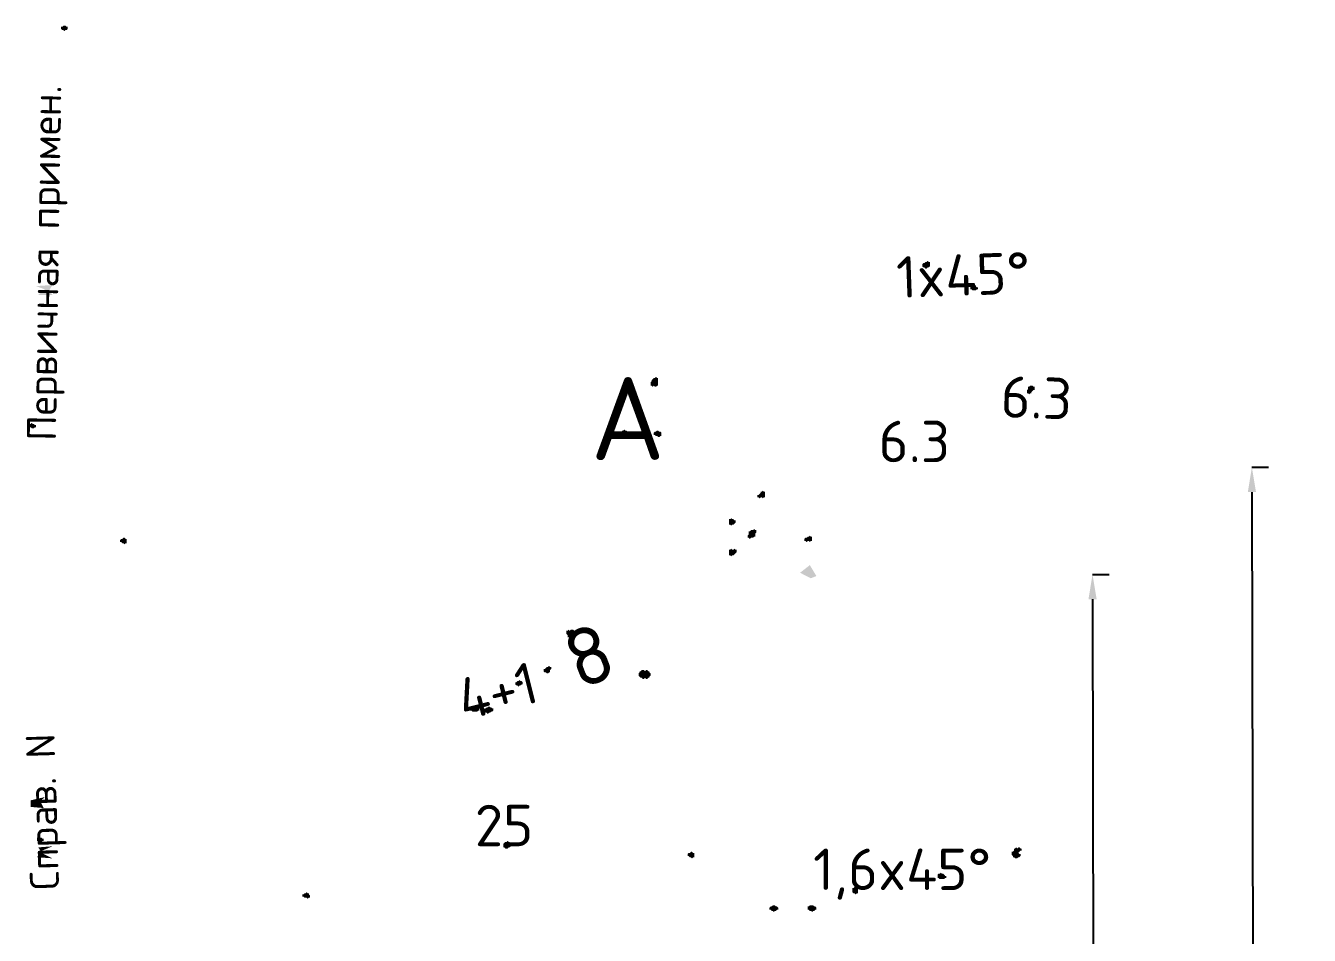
# Model space of a CAD drawing. Header units: millimetres. Extents: x -6 to 427, y -3 to 297.
# Drawn here: x 0.3 to 155.2, y 186.9 to 296.7 of the extents above; entities that cross this region are included whole.
import ezdxf

# ---------------------------------------------------------------- set-up
doc = ezdxf.new("R2010")
doc.units = ezdxf.units.MM
doc.layers.add('DIMS', color=4, linetype='Continuous', lineweight=25)
doc.layers.add('TEXT', color=7, linetype='Continuous', lineweight=25)
doc.styles.add('ESKD', font='isocpeur.ttf', dxfattribs={"oblique": 15})
doc.dimstyles.new('ESKD', dxfattribs={"dimtxt": 5, "dimasz": 3, "dimexe": 2, "dimexo": 0, "dimgap": 1, "dimtad": 1, "dimtxsty": 'ESKD', "dimcen": 2.5, "dimclrd": 256, "dimclre": 256, "dimclrt": 256, "dimadec": 0, "dimazin": 3, "dimtfac": 1, "dimtmove": 0, "dimatfit": 3, "dimlwd": 25, "dimlwe": 25})

# ---------------------------------------------------------------- blocks, each defined once
blk = doc.blocks.new('_CLOSEDFILLED')
at = {"color": 0, "linetype": 'BYBLOCK'}
blk.add_solid([(-1, 0.164), (0, 0), (-1, -0.164)], dxfattribs=at)
blk = doc.blocks.new('*D11')
at = {"lineweight": 25}
for p, q in [((129.06, 230.49), (131.06, 230.49)), ((129.07, 227.49), (129.33, 93.88)), ((129.33, 90.88), (131.12, 89.99))]:
    blk.add_line(p, q, dxfattribs=at)
at = {"layer": 'Defpoints'}
for p in [(129.06, 230.49), (129.06, 230.49), (129.33, 90.88)]:
    blk.add_point(p, dxfattribs=at)
at = {"layer": 'DIMS', "xscale": 3, "yscale": 3}
for p, rotation in [((129.06, 230.49), 90.11142824633848), ((129.33, 90.88), -89.88857175366152)]:
    blk.add_blockref('_CLOSEDFILLED', p, dxfattribs=dict(at, rotation=rotation))
at = {"layer": 'DIMS', "insert": (132.7, 160.69), "char_height": 5, "attachment_point": 5, "rotation": 270.1114, "style": 'ESKD'}
blk.add_mtext('139,61', dxfattribs=at)
blk = doc.blocks.new('*D12')
at = {"lineweight": 25}
for p, q in [((148.3, 243.43), (150.3, 243.44)), ((148.3, 240.43), (148.58, 80.94)), ((148.58, 77.94), (146.79, 78.83))]:
    blk.add_line(p, q, dxfattribs=at)
at = {"layer": 'Defpoints'}
for p in [(148.3, 243.43), (148.3, 243.43), (148.58, 77.94)]:
    blk.add_point(p, dxfattribs=at)
at = {"layer": 'DIMS', "xscale": 3, "yscale": 3}
for p, rotation in [((148.3, 243.43), 90.09807999475325), ((148.58, 77.94), -89.90192000524675)]:
    blk.add_blockref('_CLOSEDFILLED', p, dxfattribs=dict(at, rotation=rotation))
at = {"layer": 'DIMS', "insert": (151.94, 160.69), "char_height": 5, "attachment_point": 5, "rotation": 270.0981, "style": 'ESKD'}
blk.add_mtext('165,5', dxfattribs=at)

msp = doc.modelspace()

# ---------------------------------------------------------------- hatches: boundary and pattern name
at = {"layer": 'DIMS'}
h = msp.add_hatch(color=256, dxfattribs=at)
h.dxf.hatch_style = 1
h.paths.add_polyline_path([(4.809, 296.736), (4.678, 296.604), (4.546, 296.604), (4.546, 296.34), (4.678, 296.207), (4.809, 296.207), (4.941, 296.075), (5.073, 296.207), (5.205, 296.207), (5.336, 296.34), (5.336, 296.604), (5.205, 296.604), (5.073, 296.736)])
h = msp.add_hatch(color=256, dxfattribs=at)
h.dxf.hatch_style = 1
h.paths.add_polyline_path([(109.167, 268.337), (109.035, 268.205), (108.904, 268.205), (108.772, 268.073), (108.64, 268.073), (108.508, 267.941), (108.508, 267.676), (108.64, 267.544), (108.772, 267.544), (108.904, 267.412), (109.035, 267.412), (109.167, 267.544), (109.299, 267.544), (109.431, 267.676), (109.431, 268.205), (109.299, 268.205)])
h = msp.add_hatch(color=256, dxfattribs=at)
h.dxf.hatch_style = 1
h.paths.add_polyline_path([(1.515, 265.299), (2.569, 264.903), (1.779, 264.242), (3.492, 264.242), (3.096, 264.771), (3.492, 265.431)])
h = msp.add_hatch(color=256, dxfattribs=at)
h.dxf.hatch_style = 1
h.paths.add_polyline_path([(114.701, 265.563), (114.569, 265.431), (114.438, 265.431), (114.306, 265.299), (114.306, 264.903), (114.438, 264.903), (114.569, 264.771), (114.965, 264.771), (115.096, 264.903), (115.228, 264.903), (115.228, 265.167), (115.096, 265.167), (114.965, 265.299), (114.965, 265.431), (114.833, 265.431)])
h = msp.add_hatch(color=256, dxfattribs=at)
h.dxf.hatch_style = 1
h.paths.add_polyline_path([(76.358, 254.336), (76.226, 254.203), (76.094, 254.203), (75.831, 253.939), (75.831, 253.807), (75.699, 253.675), (75.699, 253.279), (75.831, 253.279), (75.962, 253.147), (76.094, 253.279), (76.226, 253.147), (76.358, 253.147), (76.489, 253.279), (76.621, 253.279), (76.621, 254.203), (76.489, 254.203)])
h = msp.add_hatch(color=256, dxfattribs=at)
h.dxf.hatch_style = 1
h.paths.add_polyline_path([(121.553, 253.279), (121.421, 253.147), (121.289, 253.147), (121.289, 252.883), (121.158, 252.751), (121.158, 252.354), (121.289, 252.354), (121.421, 252.222), (121.553, 252.354), (121.685, 252.354), (121.685, 252.486), (121.948, 252.751), (122.08, 252.751), (122.08, 253.147), (121.948, 253.147), (121.816, 253.279)])
h = msp.add_hatch(color=256, dxfattribs=at)
h.dxf.hatch_style = 1
h.paths.add_polyline_path([(0.988, 248.788), (0.856, 248.656), (0.725, 248.656), (0.725, 248.26), (0.856, 248.26), (0.988, 248.127), (1.252, 248.127), (1.384, 248.26), (1.515, 248.26), (1.515, 248.524), (1.384, 248.524), (1.252, 248.656), (1.12, 248.656)])
h = msp.add_hatch(color=256, dxfattribs=at)
h.dxf.hatch_style = 1
h.paths.add_polyline_path([(72.536, 247.995), (72.405, 247.863), (72.273, 247.863), (72.273, 247.731), (72.141, 247.599), (72.141, 247.335), (72.273, 247.335), (72.405, 247.203), (72.8, 247.203), (72.932, 247.335), (73.064, 247.335), (73.064, 247.731), (72.932, 247.731), (72.8, 247.863), (72.668, 247.863)])
h = msp.add_hatch(color=256, dxfattribs=at)
h.dxf.hatch_style = 1
h.paths.add_polyline_path([(76.489, 247.863), (76.358, 247.731), (76.226, 247.731), (76.094, 247.599), (76.094, 247.335), (76.226, 247.335), (76.358, 247.203), (76.489, 247.203), (76.621, 247.071), (76.753, 247.071), (76.885, 247.203), (77.016, 247.203), (77.016, 247.599), (76.885, 247.731), (76.753, 247.731), (76.621, 247.863)])
h = msp.add_hatch(color=256, dxfattribs=at)
h.dxf.hatch_style = 1
h.paths.add_polyline_path([(89.271, 240.598), (89.139, 240.466), (89.007, 240.466), (89.007, 240.334), (88.744, 240.07), (88.612, 240.07), (88.612, 239.806), (88.744, 239.806), (88.875, 239.674), (89.007, 239.806), (89.139, 239.806), (89.271, 239.674), (89.402, 239.806), (89.534, 239.806), (89.534, 240.466), (89.402, 240.466)])
h = msp.add_hatch(color=256, dxfattribs=at)
h.dxf.hatch_style = 1
h.paths.add_polyline_path([(85.449, 237.296), (85.318, 237.164), (85.186, 237.164), (85.186, 236.504), (85.318, 236.504), (85.449, 236.372), (85.581, 236.504), (85.713, 236.504), (85.976, 236.768), (85.976, 237.032), (85.845, 237.032), (85.713, 237.164), (85.581, 237.164)])
h = msp.add_hatch(color=256, dxfattribs=at)
h.dxf.hatch_style = 1
h.paths.add_polyline_path([(88.216, 235.975), (88.085, 235.843), (87.821, 235.843), (87.689, 235.711), (87.558, 235.711), (87.558, 235.315), (87.426, 235.183), (87.426, 234.919), (87.558, 234.919), (87.689, 234.787), (87.821, 234.919), (88.085, 234.919), (88.216, 235.051), (88.348, 235.051), (88.348, 235.447), (88.48, 235.579), (88.48, 235.843), (88.348, 235.843)])
h = msp.add_hatch(color=256, dxfattribs=at)
h.dxf.hatch_style = 1
h.paths.add_polyline_path([(12.056, 234.919), (11.925, 234.787), (11.793, 234.787), (11.661, 234.654), (11.661, 234.39), (11.793, 234.39), (11.925, 234.258), (12.056, 234.258), (12.188, 234.126), (12.32, 234.258), (12.452, 234.258), (12.452, 234.787), (12.32, 234.787), (12.188, 234.919)])
h = msp.add_hatch(color=256, dxfattribs=at)
h.dxf.hatch_style = 1
h.paths.add_polyline_path([(94.936, 235.183), (94.805, 235.051), (94.673, 235.051), (94.541, 234.919), (94.409, 234.919), (94.278, 234.787), (94.278, 234.522), (94.409, 234.522), (94.541, 234.39), (94.673, 234.522), (94.805, 234.522), (94.936, 234.39), (95.068, 234.522), (95.2, 234.522), (95.2, 235.051), (95.068, 235.051)])
h = msp.add_hatch(color=256, dxfattribs=at)
h.dxf.hatch_style = 1
h.paths.add_polyline_path([(85.449, 233.598), (85.318, 233.466), (85.186, 233.466), (85.186, 232.805), (85.318, 232.805), (85.449, 232.673), (85.581, 232.805), (85.713, 232.805), (86.108, 233.201), (86.108, 233.466), (85.976, 233.466), (85.845, 233.598), (85.713, 233.466), (85.581, 233.466)])
h = msp.add_hatch(color=256, dxfattribs=at)
h.dxf.hatch_style = 1
h.paths.add_polyline_path([(95.727, 230.296), (94.936, 231.616), (93.751, 230.692), (95.068, 230.031)])
h = msp.add_hatch(color=256, dxfattribs=at)
h.dxf.hatch_style = 1
h.paths.add_polyline_path([(65.816, 223.823), (65.685, 223.691), (65.553, 223.691), (65.553, 223.295), (65.685, 223.163), (65.685, 222.899), (65.816, 222.899), (65.948, 222.767), (66.08, 222.899), (66.212, 222.899), (66.344, 223.031), (66.475, 222.899), (66.607, 223.031), (66.739, 223.031), (66.739, 223.295), (66.607, 223.427), (66.607, 223.691), (66.475, 223.691), (66.344, 223.823), (66.08, 223.823), (65.948, 223.691)])
h = msp.add_hatch(color=256, dxfattribs=at)
h.dxf.hatch_style = 1
h.paths.add_polyline_path([(63.445, 219.464), (63.313, 219.332), (63.181, 219.332), (62.918, 219.068), (62.786, 219.068), (62.786, 218.804), (62.918, 218.672), (63.049, 218.672), (63.181, 218.54), (63.313, 218.54), (63.445, 218.672), (63.576, 218.672), (63.576, 218.936), (63.708, 219.068), (63.708, 219.332), (63.576, 219.332)])
h = msp.add_hatch(color=256, dxfattribs=at)
h.dxf.hatch_style = 1
h.paths.add_polyline_path([(74.645, 218.936), (74.513, 218.804), (74.381, 218.804), (74.381, 218.672), (74.249, 218.54), (74.249, 218.276), (74.513, 218.011), (74.645, 218.011), (74.776, 217.879), (74.908, 217.879), (75.04, 218.011), (75.172, 217.879), (75.304, 217.879), (75.435, 218.011), (75.567, 218.011), (75.567, 218.143), (75.699, 218.276), (75.699, 218.54), (75.567, 218.672), (75.567, 218.804), (75.435, 218.804), (75.304, 218.936), (75.172, 218.936), (75.04, 218.804), (74.908, 218.936)])
h = msp.add_hatch(color=256, dxfattribs=at)
h.dxf.hatch_style = 1
h.paths.add_polyline_path([(59.887, 217.747), (59.755, 217.615), (59.624, 217.615), (59.492, 217.483), (59.36, 217.483), (59.36, 217.219), (59.492, 217.087), (59.624, 217.087), (59.755, 216.955), (59.887, 217.087), (60.019, 217.087), (60.151, 217.219), (60.282, 217.219), (60.282, 217.483), (60.151, 217.615), (60.019, 217.615)])
h = msp.add_hatch(color=256, dxfattribs=at)
h.dxf.hatch_style = 1
h.paths.add_polyline_path([(54.485, 214.709), (54.353, 214.577), (54.221, 214.577), (53.958, 214.313), (53.958, 214.049), (54.089, 214.049), (54.221, 213.917), (54.748, 213.917), (54.88, 214.049), (55.012, 214.049), (55.012, 214.313), (54.88, 214.313), (54.748, 214.445), (54.748, 214.577), (54.616, 214.577)])
h = msp.add_hatch(color=256, dxfattribs=at)
h.dxf.hatch_style = 1
h.paths.add_polyline_path([(56.198, 214.577), (56.066, 214.445), (55.934, 214.445), (55.802, 214.313), (55.671, 214.313), (55.539, 214.181), (55.539, 213.917), (55.671, 213.917), (55.802, 213.785), (55.934, 213.785), (56.066, 213.652), (56.198, 213.785), (56.329, 213.785), (56.461, 213.917), (56.593, 213.917), (56.725, 214.049), (56.725, 214.313), (56.593, 214.313), (56.461, 214.445), (56.329, 214.445)])
h = msp.add_hatch(color=256, dxfattribs=at)
h.dxf.hatch_style = 1
h.paths.add_polyline_path([(2.569, 203.614), (0.856, 203.217), (0.856, 202.425), (2.438, 202.293), (2.042, 203.085)])
h = msp.add_hatch(color=256, dxfattribs=at)
h.dxf.hatch_style = 1
h.paths.add_polyline_path([(1.911, 198.859), (1.779, 198.726), (1.647, 198.726), (1.647, 198.33), (1.779, 198.33), (1.911, 198.198), (2.174, 198.198), (2.306, 198.33), (2.438, 198.33), (2.438, 198.594), (2.306, 198.594), (2.174, 198.726), (2.042, 198.726)])
h = msp.add_hatch(color=256, dxfattribs=at)
h.dxf.hatch_style = 1
h.paths.add_polyline_path([(1.779, 197.538), (2.042, 197.141), (1.647, 196.349), (3.492, 196.217), (1.911, 197.009), (3.492, 197.67)])
h = msp.add_hatch(color=256, dxfattribs=at)
h.dxf.hatch_style = 1
h.paths.add_polyline_path([(58.438, 198.33), (58.306, 198.198), (58.174, 198.198), (57.911, 197.934), (57.911, 197.538), (58.042, 197.538), (58.174, 197.406), (58.438, 197.406), (58.569, 197.538), (58.701, 197.538), (58.833, 197.67), (58.965, 197.67), (58.965, 197.934), (58.833, 197.934), (58.701, 198.066), (58.701, 198.198), (58.569, 198.198)])
h = msp.add_hatch(color=256, dxfattribs=at)
h.dxf.hatch_style = 1
h.paths.add_polyline_path([(80.574, 197.009), (80.442, 196.877), (80.311, 196.877), (80.179, 196.745), (80.179, 196.481), (80.311, 196.481), (80.442, 196.349), (80.574, 196.349), (80.706, 196.217), (80.838, 196.349), (80.969, 196.349), (80.969, 196.877), (80.838, 196.877), (80.706, 197.009)])
h = msp.add_hatch(color=256, dxfattribs=at)
h.dxf.hatch_style = 1
h.paths.add_polyline_path([(119.84, 197.538), (119.708, 197.406), (119.576, 197.406), (119.576, 197.141), (119.445, 197.009), (119.313, 197.009), (119.313, 196.613), (119.445, 196.481), (119.445, 196.349), (119.576, 196.349), (119.708, 196.217), (119.972, 196.217), (120.104, 196.349), (120.235, 196.349), (120.367, 196.481), (120.367, 196.745), (120.235, 196.745), (120.104, 196.877), (120.367, 197.141), (120.499, 197.141), (120.499, 197.406), (120.367, 197.406), (120.235, 197.538), (120.104, 197.538), (119.972, 197.406)])
h = msp.add_hatch(color=256, dxfattribs=at)
h.dxf.hatch_style = 1
h.paths.add_polyline_path([(110.748, 194.5), (110.616, 194.368), (110.485, 194.368), (110.353, 194.235), (110.353, 193.839), (110.485, 193.839), (110.616, 193.707), (111.144, 193.707), (111.275, 193.839), (111.407, 193.839), (111.407, 194.103), (111.275, 194.103), (111.012, 194.368), (110.88, 194.368)])
h = msp.add_hatch(color=256, dxfattribs=at)
h.dxf.hatch_style = 1
h.paths.add_polyline_path([(100.339, 192.783), (100.207, 192.65), (100.075, 192.65), (100.075, 192.122), (100.207, 191.99), (100.339, 191.99), (100.471, 191.858), (100.602, 191.99), (100.734, 191.99), (100.734, 192.65), (100.602, 192.65), (100.471, 192.783)])
h = msp.add_hatch(color=256, dxfattribs=at)
h.dxf.hatch_style = 1
h.paths.add_polyline_path([(34.193, 192.122), (34.061, 191.99), (33.929, 191.99), (33.798, 191.858), (33.666, 191.858), (33.666, 191.594), (33.798, 191.594), (33.929, 191.462), (34.193, 191.462), (34.325, 191.33), (34.456, 191.462), (34.588, 191.462), (34.588, 191.726), (34.456, 191.858), (34.456, 191.99), (34.325, 191.99)])
h = msp.add_hatch(color=256, dxfattribs=at)
h.dxf.hatch_style = 1
h.paths.add_polyline_path([(90.456, 190.537), (90.325, 190.405), (90.193, 190.405), (90.061, 190.273), (90.061, 190.009), (90.193, 190.009), (90.325, 189.877), (90.456, 189.877), (90.588, 189.744), (90.72, 189.877), (90.852, 189.877), (90.984, 190.009), (91.115, 190.009), (91.115, 190.273), (90.984, 190.405), (90.852, 190.405), (90.72, 190.537)])
h = msp.add_hatch(color=256, dxfattribs=at)
h.dxf.hatch_style = 1
h.paths.add_polyline_path([(94.936, 190.537), (94.805, 190.405), (94.673, 190.405), (94.673, 190.009), (94.805, 190.009), (94.936, 189.877), (95.068, 189.877), (95.2, 189.744), (95.332, 189.877), (95.464, 189.877), (95.595, 190.009), (95.727, 190.009), (95.727, 190.273), (95.595, 190.405), (95.464, 190.405), (95.332, 190.537)])

# ---------------------------------------------------------------- texts
at = {"layer": 'TEXT', "style": 'ESKD'}
for s, height, rotation, p in [('Первичная примен.', 3.5, 89.12746, (3.922, 246.591)), ('1x45%%d', 5, 2.05042, (105.459, 263.858)), ('6.3', 5, -1.88248, (117.905, 249.46)), ('8', 7, 21.29799, (67.092, 216.469)), ('4+1', 5, 14.06932, (53.129, 212.816)), ('Cпpaв. N', 3.5, 91.68056, (4.318, 192.327))]:
    msp.add_text(s, height=height, rotation=rotation, dxfattribs=at).set_placement(p)
for s, height, p in [('A', 10, (68.452, 244.316)), ('6.3', 5, (103.238, 244.042)), ('25', 5, (54.485, 197.679)), ('1,6x45%%d', 5, (95.332, 192.396))]:
    msp.add_text(s, height=height, dxfattribs=at).set_placement(p)

# ---------------------------------------------------------------- dimensions: what is measured, and where the dimension line sits
at = {"layer": 'DIMS'}
for base, p1, p2, angle, picture, middle in [((148.299, 243.434), (148.299, 243.434), (148.583, 77.937), 270.09808, '*D12', (151.941, 160.691)), ((129.062, 230.489), (129.062, 230.489), (129.333, 90.881), 270.11143, '*D11', (132.697, 160.692))]:
    dim = msp.add_linear_dim(base=base, p1=p1, p2=p2, angle=angle, dimstyle='ESKD', override={"dimlfac": 1, "dimtix": 0, "dimtofl": 1}, dxfattribs=at)
    dim.commit()
    dim.dimension.update_dxf_attribs({"geometry": picture, "text_midpoint": middle})

doc.saveas('drawing.dxf')
